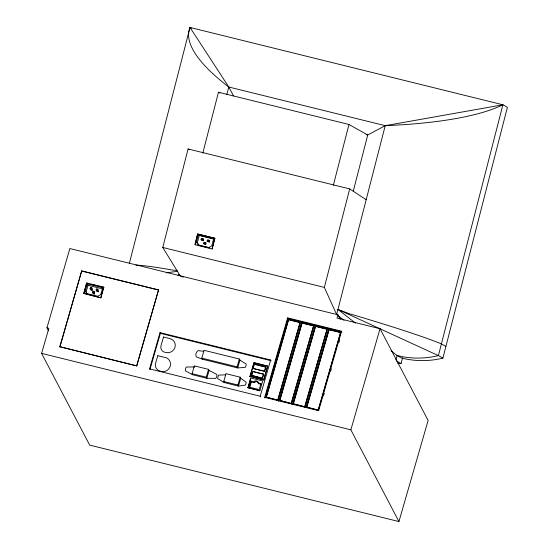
<?xml version="1.0" encoding="UTF-8"?>
<svg xmlns="http://www.w3.org/2000/svg" width="549" height="549" viewBox="0 0 549 549"><rect width="100%" height="100%" fill="white"/><g stroke="black" fill="none" stroke-linecap="round" stroke-linejoin="round"><path stroke-width="0.82" d="M129.379 263.239L190.009 27.45L502.898 104.784L507.4 107.302L442.906 358.113A87.524 85.905 -60.8 0 1 401.573 358.03L397.071 355.505L391.025 350.797M183.325 277.135A570.116 559.568 -61.2 0 1 180.209 275.866L162.765 247.469L188.094 148.964L349.692 188.904L366.176 199.726M202.801 153.144L218.468 92.239L348.972 124.493L367.727 134.979L385.22 125.673L502.898 104.784L438.397 355.594L442.906 358.113M226.867 94.414L228.775 87.01A280.182 71.631 18.5 0 1 190.009 27.45L191.299 28.171M194.895 244.648L197.64 233.956L214.92 238.3L212.168 248.985L195.115 244.772M195.327 243.948L197.64 233.956M196.439 242.054L198.271 234.938L213.643 238.74L211.811 245.856L209.032 247.544L198.072 244.833L196.439 242.054L197.407 242.596L199.033 245.376L202.169 246.151M197.407 242.596L199.232 235.48L198.271 234.938M201.126 239.769L201.469 238.431L202.787 238.76L203.672 239.254L203.329 240.592L201.126 239.769L203.329 240.592M202.444 240.091L202.787 238.76M203.494 243.523L203.837 242.191L205.154 242.514L206.04 243.008L205.697 244.346L203.494 243.523L205.697 244.346M204.811 243.852L205.154 242.514M207.158 241.183L207.501 239.851L208.819 240.174L209.704 240.668L209.361 242.006L207.158 241.183L209.361 242.006M208.476 241.512L208.819 240.174M214.693 238.177L212.168 248.985M333.312 185.397L348.972 124.493M344.038 320.287L336.647 314.536L324.363 287.408L349.692 188.904M353.336 190.949L367.727 134.979L366.066 134.567M336.647 314.536L385.22 125.673A280.182 64.96 5.8 0 0 502.898 104.784M395.953 359.856L397.071 355.505A87.524 85.905 -60.8 0 0 438.397 355.594L337.951 309.464L355.423 323.066M397.696 363.205A856.859 840.944 -60.8 0 0 401.058 363.541L402.541 357.783M48.545 330.875L46.953 327.842L69.847 248.532L337.909 314.783L340.291 319.333M337.909 314.783L336.956 318.07L380.038 328.714L428.124 420.445L398.938 521.55L89.679 445.115L41.6 353.384L48.834 328.309L46.953 327.842M59.814 346.714L81.705 270.89L158.558 289.886L136.783 365.922L59.814 346.714L136.783 365.922M59.93 346.927L81.705 270.89M83.702 293.338L86.708 282.941L103.761 287.154L100.927 297.874L83.702 293.338L100.927 297.874M83.873 293.66L86.708 282.941M87.318 283.902L88.046 285.295L86.049 292.219L85.315 290.826L87.318 283.902L102.69 287.697L100.687 294.621L97.859 296.254L86.893 293.543M90.063 288.692L90.434 287.395L91.752 287.717L92.424 289L92.054 290.297L90.736 289.975L90.063 288.692L91.381 289.014L92.054 290.297M91.381 289.014L91.752 287.717M92.356 292.37L92.733 291.066L94.051 291.395L94.723 292.672L94.346 293.976L93.028 293.646L92.356 292.37L93.673 292.692L94.346 293.976M93.673 292.692L94.051 291.395M96.096 290.112L96.466 288.808L97.784 289.138L98.456 290.421L98.086 291.718L96.768 291.389L96.096 290.112L97.413 290.435L98.086 291.718M97.413 290.435L97.784 289.138M100.755 297.551L103.761 287.154M136.674 365.709L158.558 289.886M160.013 332.646L160.383 333.353L271.034 360.7L270.664 359.993L160.013 332.646L149.554 368.894L260.205 396.241L260.576 396.941M149.918 369.594L160.383 333.353M192.665 374.768L192.095 373.684L194.353 365.86L208.538 369.367L209.107 370.451L216.937 374.493L216.759 376.532L215.819 378.385L206.843 378.275L192.665 374.768L185.267 370.733L185.445 368.798L186.337 367.034L194.922 366.945M202.375 359.218L201.806 358.126L204.063 350.303L239.364 359.032L239.934 360.117L246.227 364.124L246.048 365.819L245.286 367.37L237.676 367.94L202.375 359.218L196.329 356.871A5.016 4.824 -27.7 0 1 198.127 350.633L203.816 351.298M209.107 370.451L206.843 378.275L206.28 377.19L208.538 369.367M224.294 382.584L223.724 381.5L225.982 373.677L240.16 377.184L240.73 378.268L246.137 382.248L245.973 383.758L245.307 385.137L238.472 386.091L224.294 382.584L217.562 378.57L218.55 375.145L225.749 374.802M239.934 360.117L237.676 367.94L237.106 366.856L239.364 359.032M240.73 378.268L238.472 386.091L237.902 385.007L240.16 377.184M249.973 376.333L253.919 362.676L267.637 366.066L263.822 379.956L249.973 376.333L263.822 379.956M250.097 376.566L253.81 363.713M254.242 364.056L253.123 368.578L254.242 364.056L265.771 367.103L264.529 371.399L253.933 368.784M247.983 387.69L250.769 378.021L262.642 380.958L259.917 390.737L247.983 387.69L259.917 390.737M251.579 375.386L252.732 371.399L263.527 374.068L262.497 378.288L251.579 375.386L262.497 378.288M248.045 387.807L250.769 378.021M251.703 375.619L252.732 371.399M250.934 381.095L249.205 387.079L259.224 389.557L260.953 383.573L258.105 382.873A2.175 2.093 -27.7 0 0 254.091 381.878L250.934 381.095L251.36 381.912L249.85 387.148M262.374 378.055L263.527 374.068M264.529 371.399L265.647 366.869M263.698 379.723L267.637 366.066M260.205 396.241L270.664 359.993M264.7 397.352L287.642 317.864L341.595 331.198L318.653 410.686L264.7 397.352L265.064 398.052L288.005 318.564L287.642 317.864M266.21 397.119L288.596 319.566L300.131 322.414L277.856 400.18L266.21 397.119L277.856 400.18M266.327 397.325L288.596 319.566M277.746 399.967L300.131 322.414M278.556 401.388L301.497 321.899M279.702 400.447L302.087 322.894L313.616 325.749L291.341 403.515L279.702 400.447L291.341 403.515M279.812 400.66L302.087 322.894M291.231 403.302L313.616 325.749M292.041 404.716L314.982 325.234M293.187 403.783L315.572 326.23L327.108 329.077L304.832 406.843L293.187 403.783L304.832 406.843M293.303 403.995L315.572 326.23M304.722 406.631L327.108 329.077M305.766 407.234L328.474 328.57M306.678 407.118L329.064 329.565L340.593 332.413L318.317 410.178L306.678 407.118L318.317 410.178M306.788 407.331L329.064 329.565M318.207 409.966L340.593 332.413M323.512 395.815L324.226 393.359M330.608 371.234L331.322 368.777M338.891 342.555L339.598 340.099M398.938 521.55L350.859 429.819L380.038 328.714M178 275.571L179.001 274.205M166.237 272.832L177.265 271.364M177.252 270.472L172.997 270.142A266.389 13.279 14.4 0 0 135.802 265.064M190.009 27.45L228.775 87.01L385.22 125.673M197.866 234.08L214.92 238.3M199.232 235.48L213.794 239.076M208.387 240.345L209.704 240.668M203.672 239.254L201.469 238.431M204.722 242.685L206.04 243.008M203.734 246.535L209.217 247.887M162.765 247.469L324.363 287.408M288.005 318.564L341.965 331.905M288.705 319.772L300.241 322.627M303.021 323.313L313.726 325.955M315.689 326.442L326.394 329.091M329.174 329.777L340.703 332.625M81.815 271.103L158.668 290.098M91.745 284.464L96.617 285.672M98.244 286.07L103.926 287.477M88.046 285.295L102.608 288.891M267.761 366.3L253.919 362.676M254.359 364.282L265.771 367.103M253 368.352L264.405 371.165M201.806 358.126L237.106 366.856M252.856 371.632L263.644 374.294M251.36 381.912L254.523 382.694A2.175 2.093 -27.7 0 1 258.538 383.682L261.379 384.389M192.095 373.684L206.28 377.19M223.724 381.5L237.902 385.007M41.6 353.384L350.859 429.819M337.951 309.464L349.452 313.754A266.389 13.279 14.4 0 1 381.727 323.505L391.41 326.538A266.389 13.279 14.4 0 1 441.41 343.887L445.912 346.405M218.468 92.239L219.909 93.049M188.094 148.964L189.583 149.795M396.426 360.947L401.058 363.541M85.315 290.826L87.229 294.257M228.775 87.01L233.6 95.993M258.105 382.873L258.531 383.682M254.098 381.878L254.523 382.694M157.776 355.677L155.772 362.635A6.67 6.416 -27.7 0 0 160.109 371.11L162.724 371.755A7.59 7.302 -27.7 0 0 166.724 357.886L157.776 355.677M163.492 337.017L160.994 345.678A5.641 5.428 -27.7 0 0 165.976 352.485A7.363 7.082 -27.7 0 0 175.007 347.284A7.363 7.082 -27.7 0 0 169.977 338.616L163.492 337.017"/></g></svg>
